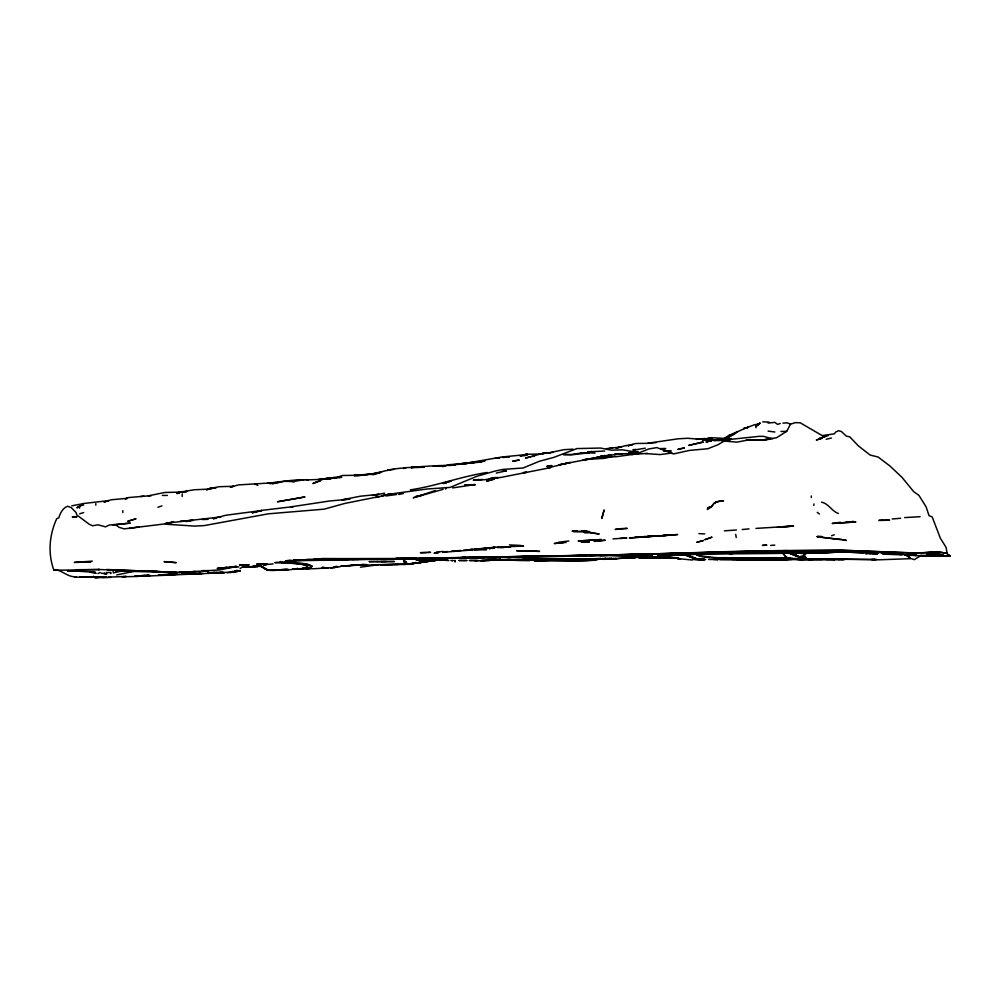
<?xml version="1.0" encoding="UTF-8"?>
<svg xmlns="http://www.w3.org/2000/svg" width="1000" height="1000" viewBox="0 0 1000 1000"><rect width="100%" height="100%" fill="white"/><g stroke="black" fill="none" stroke-linecap="round" stroke-linejoin="round"><path stroke-width="1.5" d="M885.8 552.463L886.975 552.95L865.15 551.512L789.112 551.3L572.725 555.675M454.725 561.075L455.25 561.725M886.975 553.462L882.138 553.55L886.975 554.1L886.975 553.125M525.413 559.325L525.062 558.162M526.975 559.312L526.862 558.413M524.688 558.3L524.625 559.35L524.625 558.475M500.35 560.025L500.35 559.212M440.062 560.062L440.075 560.337M792.375 553.462L799.163 556.775L804.087 556.138L803.637 555.25L805.55 554.225L801.875 552.75M811.263 497.512L811.325 495.988M657.513 556.45L659.9 555.712M440.7 559.412L440.775 560.337L440.475 559.625M680.875 553.362L846.488 551.725L817.038 553.088L709.338 553.737L664.55 555.55L664.425 556.312L662.712 556.337L662.638 555.237L664.15 554.8L676.637 553.5M526.3 559.212L526.712 558.587M784.35 553.263C744.887 553.825 702.675 552.537 664.45 556.287C657.15 555.112 676.25 553.05 676.325 553.475M455.037 561.737L455.138 560.388M440.7 560.337L440.35 559.312M441.037 560.212L440.35 559.7M526.613 558.337L526.512 558.938M440.6 559.938L440.825 559.888M260.575 565.388L260.312 566.413L255.1 565.688L260.312 566.388M813.75 505.45L814.025 503.913M439.363 559.825L440.775 560.337L440.163 559.587M657.638 555.85L657.487 556.6L669.938 555.862M526.775 559.188L526.987 558.587M448.812 560.55L442.725 560.175L445.863 559.913M499.812 559.913L512.15 559.5M246.962 566.613L243.188 567M408.925 563.65L403.787 564.375M408.938 563.763L363.387 565.212M416.388 563L406.65 564.338L406.325 562.15L404.25 562.087L403.288 558.9L406.112 558.763M434.487 559.9L446.775 559.788L435.988 559.625L441.275 558.587L463.013 557.888L608.85 555.363L626.425 555.975L645.913 554.263L650.35 554.837L652.75 556.462L650.638 556.538L650.962 555.775L615.262 558.862L529.438 559.087L487.337 560.237M747.913 440.012L765.65 439.913L751.2 439.888L765.65 439.913L770.875 438.938L765.1 439.538L776.525 437.762L786.7 431.325L790.537 424.15L795.312 422.638L800.225 422.8L822.175 435.588L834.275 433.85L835.75 431.962L838.587 430.712L841.462 431.575L846.363 436.175L849.762 436.825L858.25 445.775L870.075 455.025L878.138 457.038L889.963 466.012L901.925 477.275L913.75 491.7L918.913 495.363L926.112 506.85L929.062 515.737L932.175 516.888L940.325 538.162L946.075 547.375L947.3 554.263L949.163 554.75L950 556.213L944.1 556.013L950 556.213M650.35 554.837L652.712 556.438L650.713 556.575L650.962 555.775L614.788 558.675L615.462 558.575M445.662 489.012L446.262 488.15M707.375 509.513L711.425 506.863L707.638 507.812L711.425 506.962L714.237 503.113L716.925 501.6L723.575 500.85C721.525 499.588 709.225 505.337 717.175 501.7M445.9 560.062L438.625 559.987A15.95 1.113 -2.9 0 1 437.663 559.9L415.975 559.75M641.7 557.525L639.212 557.663L650.075 556.75L641.525 557.5M650.062 556.737L645.3 557.388M714.237 503.113L711.425 506.388L707.375 508.837M453.137 560.55L450.863 560.538M726.8 438.663L729.312 436.438L726.275 438.3M453.137 560.562L452.125 560.675M755.987 427.675L755.975 426.475L760.025 422.938L755.975 425.513L759.95 423.35L755.975 424.875L758.812 424.363M500.1 559.263L500.412 559.938M755.975 426.475L759.013 424.038M804.575 555.05L805.525 554.3L805.013 553.462L801.85 553.188M417.325 559.562L416.587 559.75L424.95 559.938L417.7 559.775M728.975 437.262L737.812 431.575L747.875 427.137M240.087 568.625L242.95 566.538M724.5 438.6L726.237 437.35L723.55 438.762M921.312 555.35L914.275 559.663L911.438 558.638L879.438 559.788L792.35 558.587M726.1 437.337L729.087 435.25L734.688 434.15L729.175 435.288L737.812 431.575L727.05 437.788M83.65 505.012L79.6 506.012L76.888 507.875L79.6 506.087M748 427.188L754.438 424.775L758.775 424.275M656.075 557.25L656.938 556.838M826.1 436.025L819.338 438.512L828.325 435.55M233.612 571.875L236.85 570.425L233.487 572.225L240.25 570.887M417.375 559.438L416.625 559.738M417.25 559.6L423.537 559.938M97.95 573.5L100.175 572.562M113.062 525.013L130.238 523.112L109.225 525.05L105.525 526.85L97.95 524.812L92.613 525.775L89.462 524.4L76.812 515L76.037 512.487L71.175 507.587L67.6 506.238C62.725 507.975 60.275 513.162 58.8 517.775L56.737 518.688C49.35 534.788 47.713 553.013 53.775 569.913L55.85 569.625C63.025 571.2 68.75 577.575 76.15 576.75M237.55 570.913L233.5 572.013L237.25 570.55M337.5 477.362L342.413 475.487L362.688 475.188L353.988 475.525L358.85 475.462L379.4 473.162L353.988 475.525M426.188 561.65L407.262 564.325M356.425 475.5C373.312 475.675 388.75 468.05 405.712 468.013L403.612 468.462L407.062 467.55L424.038 467.2M435.4 490.538L413.188 497.825L443.062 489.338M831.575 535.737L834.275 534.788M233.5 572.013L238.062 570.45M157.9 507.275L161.95 505.887M780.275 423.475L777.575 424.387L774.875 422.362L768.125 423.075M853.188 521.25L850.487 522.137L846.438 521.9L851.35 522.125M396.65 494.513L385.863 495.962M79.6 513.85L83.65 512.55M337.575 477.425L340.163 476.613L318.288 479.625L336.275 477.825M232.975 571.337L230.05 572.25L240.05 571.025M590 458.713L583.975 459.875L599.688 457L558.938 464.85L570.212 462.55L565.862 463.45M236.2 566.512L219.725 569.925L177.237 572.6L121.287 571.112L113.35 572.888L113.138 570.862M632.6 557.525L624.738 557.525M496.3 473.062L506.213 470.812M658.175 556.45L652.588 557.388L640.35 556.538M569.25 462.625L548.05 467.863L550.538 467.488M264.225 565.112L267.4 564.212L263.5 564.75L273.113 563.9M631.888 444.75L628.2 445.775L635.775 443.488L652.113 443.275L647.975 443.212L678.35 438.775L687.588 438.288L711.425 440.062L702.8 439.925M826.175 439.25L831.5 438.038M647.425 453.4L631.663 454.45L639.025 453.512M530.5 456.775L525.425 458.137L542.225 453.5L549.987 452.812L546.45 453.363L563.975 449.675L573.013 449.162M567.1 463.125L569.575 462.463M726.3 559.212L787.638 559.837M423.837 559.938L424.938 559.938M494.062 547.513L489.438 548.688L494.387 547.438L484.637 548.55L494.4 547.7M151.3 495.675L148.3 495.85L164.65 492.488L182.425 492.025L186.925 491.525L178.5 492.388L194.25 489.762L206.663 489.225L219.075 486.712L233.5 486.287L230.312 487.175L238.412 484.913L275.55 482.638M527.587 454.45L501.825 457.013L464.338 463.525M638.025 451.488L629.138 453.6L616.912 453.988L622.537 453.738L600.363 456.312L604.9 455.5M626.375 445.475L616.038 448.137L621.663 446.85L606.438 448.713M550.3 467.675L500.95 477.413L489.25 478.762L494.062 477.612L498.2 477.6L484.825 479.7L473.45 480.138L478.775 479.425M671.95 453.038L660.113 454.575L645.487 453.562M375.788 473.55L381.6 472.125L375.55 473.6M626.275 445.675L633.125 444.4M605.312 558.438L603.775 559.338L614.188 558.75L604.062 558.7L603.787 559.375L605.513 558.45M236.3 566.413L233.8 567.013L236.663 566.425M445.125 465.938L442.5 466.55L449.862 464.625L469.487 463.088L465.513 463.488M635.825 449.575L633.1 450.2L645.288 448.175M608.825 448.55L612.575 447.7L611.525 447.7M410.425 489.875C436.425 485.913 461.213 476.463 487.1 472.475M116.737 574.938L134.438 571.225L142.625 570.8M398.725 494.487L403.5 493.45M138.887 526.938L129.175 528.45M166.637 523.05L193.1 520.312L180.2 521.2M71.812 505.825L84.25 503.425L108.537 500.637M215.888 518.038L213.25 518.55L226.025 515.212L261.95 510.5L252.225 512.825L261.85 510.363L292.9 506.662M384.588 493.188L372.562 495.425L378.7 494.375L360.412 496.2L341.912 499.85L350.037 499.087L329.387 501.025L291.025 506.85L293.175 506.675M233.438 571.8L237.288 571.062M281.438 482L272.288 483.725C283.9 480.775 296.262 479.475 308.15 479.925L306.45 479.938L322.038 479.338L329.862 477.837L321.675 479.475L341.75 477.262L339.012 477.537M168.863 522.962L173.6 522.062L165.287 523.337M596.337 457.463L616.512 456.675L634.925 454.1M253.212 566.35L262.025 564.688L253.162 566.375M413.062 563.075L415.763 562.562L413.062 563.025M531.8 456.538L534.4 456.05M724.625 438.925L711.975 440.075L706 442.163L711.587 440.575L706.737 441.375L710.888 441.025M215.763 518.062L213.238 518.513L216.3 518.35M502.55 457.388L509.375 456.825M728.337 438.65L719.075 440.325L727.55 438.888M634.7 557.575L633.638 557.55L634.7 557.587M340.087 566.75L330.85 567.95M269.95 483.587L272.213 483.212L269.725 483.575M522.05 455.6L519.963 455.95L526.862 455.3L523.088 455.412M375.475 497.413L379.312 496.788M581.112 453L571.25 454.613L563.337 454.55L572.8 454.675L589.113 452.8L581.112 453L589.113 452.8M746.062 440.275L750.575 439.538L736.85 442.15L725.888 441.188L729.812 441.275M291.688 560.487L285.663 560.975L322.238 558.65L416.15 558.475L633.913 554.513L750.475 550.938L842.812 550.312L916.637 553.15L936.462 551.688L946.988 553.212L936.862 551.812L919.663 553.112L840.263 550.188L782.975 550.638M379.312 564.612L360.412 567.175M452.625 487.925L475.05 484.55L464.9 485.188L475.112 484.875L464.787 485.075M275.725 482.612L267.488 483.312L283.538 481.312L291.112 481.488M438.713 552.525L434.075 553.25L437.55 553.05M235.463 566.4L229.613 567.163M704.675 438.462L696.375 439.438M249.725 567.087L260.963 565.413M437 559.862L446.875 559.788L443.025 560.025M667.925 557.463L672.337 557.487M449.212 465.55L455.712 464.85M214.963 487.837L209.2 488.663L215.975 487.938M409.975 563.812L440.737 559.412M409.087 564.1L440.962 559.55M458.625 464.438L463 463.825M188.2 520.662L221.163 516.888M409.312 564L442.562 559.45M736.45 529.975L724.4 530.862M441.975 559.487L418.488 562.712M202.075 519.538L203.738 519.312M101.188 577.4L95.45 578.175L93.287 576.225M233.475 571.625L237.55 571.087M589.925 556.087C604.637 554.412 619.525 556.587 634.163 555.05M298.312 480.613L303.738 479.9L294.738 480.75L296.95 480.8M292.038 569.175L298.238 568.688L297.038 568.438M630.237 557.487L628.038 557.5L630.4 557.475M476.887 462.475L485.05 460.763L479.837 462.35L481.138 461.938L449.012 465.2L451.3 465.238C437.8 465.6 424.45 466.138 411.05 467.525L423.963 467.275M558.5 542.263L568.812 540.962M108.888 500.712L103.9 502.075L111.075 499.787L127.312 498.325L125.1 499L128.4 497.587L143.95 496.213M443.113 483.5L446.075 483.137M647 556.3L637.837 557.288M868.075 553.488L865.337 553.575L877.712 553.488L870.375 552.587L873.425 552.062L882.887 552.225L857.638 551.775L880.225 551.862M176.7 493.575L179.5 493.237M242.95 564.637L239.475 565.062L249.175 564.875L242.95 564.725L245.413 565.013M591.975 458.575L586.538 459.125M280.312 561.6L280.825 561.55M140.525 496.5L149.8 495.788M285.538 561.25L286.9 561.125L285.55 561.25M335.012 567.487L312.8 568.8M499.462 546.95L470.213 549.538L472.2 549.487M226.875 567.463L217.2 568.513L226.762 567.5M475.163 557.675L479.212 557.225M553.288 452.312L542.225 453.5L549.987 452.812M610.988 455.012L607.962 455.25M208.7 573.162L233.25 572.05M563.438 542.575L554.212 543.525L566.087 542.413M526.462 472.3L523.387 472.612L526.512 472.312M313.975 559.312L322.2 558.638L377 558.95M949.613 556.138L936.075 555.837L949.613 556.138L948.188 555.737M353.913 565.413L366.637 564.55M876.963 559.487L792.475 558.612M622.537 453.738L614.075 454.487L620.55 453.938M904.675 517.6L920.088 516.688M293.175 560.675L291.575 560.8L408.338 558.725L424.1 559.825L410.225 558.725M499.963 457.725L495.387 458.162L499.5 457.812M503.013 457.438L509.113 456.85M292.65 560.725L285.3 561.3L296.075 560.525M247.537 566.912L255.125 566.5L243.713 567.075L257.938 566.512M194.55 571.538L190.487 571.912L195.413 571.487M482.4 548.55L495.4 547.337M445.387 465.838L433.312 466.275L445.175 465.737M82.163 562.038L90.838 561.975L74.275 562.425L92.312 561.125M671.862 535.05L677.613 534.525L629.388 537.938L671.862 535.05L662.9 535.55L666.637 535.337M742.188 529.525L749.038 528.9M870.825 553.488L869.65 553.562L877.712 553.488L870.387 552.575L873.438 551.7L883.025 552.15L877.638 551.9M167.35 495.425L162.3 495.438M583.125 459.7L604.975 458.3L612.112 456.425L604.938 456.413M294.113 560.175L309.938 559.5M443.3 551.9L447.262 551.55M463.612 550.25L472.85 549.475M467.413 463.212L474.062 462.825L458.013 463.938L480.513 461.5L465.75 463.525M312.013 568.475L305.763 568.837L309.475 568.125L312.137 566.2C302.825 561.587 291.163 563.175 280.963 562.463M575.3 556.138L445.087 558.387L436.225 559.412L436.275 560.25M363.988 564.487L342.425 566.075M387.7 469.9L394.075 469.363M185.787 521.475L190.138 521.112M243.512 566.95L245.875 566.75M592.025 451.5L587.625 451.863L604.712 451.025M426.562 552.537L420.387 552.712L430.613 552.337L427.912 552.425M451.362 551.213L460.838 550.475M543.013 453.975L525.363 454.312L527.888 454.513M436.45 552.013L443.05 551.475M435.8 560.037L439.025 559.788L434 559.925M777.475 527.337L793.462 526.075L755.975 528.4M892.2 518.962L900.675 518.288M782.975 423.137L787.025 422.825L790.537 424.15M770.662 545.425L774.788 545.1M311.512 568.488L305.587 568.888L312.188 566.337L308.35 564.487L281.05 562.425M607.612 555.45L599.925 555.7M473.45 480.138L482.525 479.475M326.838 559.575L413.562 558.65M645.738 536.487L635.138 537.263L653.6 536.175L647.25 536.375M793.462 526.075L780.3 526.888M341.4 566.138L347.35 565.688M334.25 566.75L337.15 566.538M826.175 551.325L761.838 552.35M308.2 568.45L293.012 569.35M350.863 565.438L363.738 564.55M334.35 566.75L337.463 566.525M411.05 467.525L413.125 467.375M238.9 566.912L218.1 568.125L236.675 566.825L229.562 567.238M438.625 466.25L443.8 465.9L442.625 465.975M299.738 560.35L300.487 560.3L298.475 560.425M310.238 559.963L316.312 559.738L293.575 560.325L329.438 559.55M365.462 564.625L341.037 566.125M176.3 572.612L159.75 571.85L175.212 572.575L192.375 571.775M270.038 570.15L286.825 569.487M655.987 557.2L640.387 556.475M502.163 471.3L506.225 471.062M314.075 559.837L315.738 559.738M442.987 552.3L482.775 549.1M227.025 572.7L231.412 572.45M292.525 569.362C330.662 567.013 284.325 560.575 275.012 562.65M669.975 555.85L657.237 556.462M703.225 439.888L706.25 439.725L703.3 439.75M294.95 560.588L312.113 559.85L311.087 559.9M176.137 574.513L158.975 575.2M435.962 559.875L438.963 559.712M143.713 575.837L150.225 575.475L135.15 575.988M778.012 550.65L601.613 555.15M141.375 575.875L148.45 575.487M108.038 577.163L125.975 576.462M221.9 572.537L217.488 572.737L223.188 572.5L208.388 573.263L223.312 572.487M587.312 555.775L577.762 556M622.2 558.25L635.6 557.688L623.225 558.188M645.375 557.263L648.075 557.112M633.125 449.613L635.638 449.475M102.137 577.788L110.95 577.337M341.012 566.15L349.762 565.737M216.9 572.487L207.938 572.95L216.725 572.712L208.575 572.962M287.812 569.487L271.05 570.037M619.975 538.375L626.862 538.025L612.987 538.862M287.175 560.65L289.762 560.525M487.362 560.112L495.863 559.688L486.962 559.7M261.512 566.287L260.125 566.275L261.45 566.287M446.788 559.862L436.2 560.05L442.762 560.262M143.312 576.237L224.45 572.663L208.538 573.212M220.625 572.5L208.9 573.025M487.113 560.15L495.838 559.675M208.888 572.85L214.938 572.562L209.15 572.825M521.388 559.462L559.837 558.95M838.325 522.475L840.863 522.362M158.825 574.913L164.85 574.637L158.75 574.913M123.138 576.613L126.1 576.475M134.987 576.075L148.312 575.462M145.025 575.525L135.887 575.938L145.2 575.525M159.025 575.087L172.15 574.525M195.212 573.488L183.062 574.038M208.337 573.188L216.962 572.8M286.913 560.662L290.7 560.487M172.975 574.487L158.625 575.062L169.375 574.5M165.963 574.788L171.938 574.525M183.888 574.012L196.325 573.475M158.625 574.9L172.55 574.475M182.575 573.888L192.987 573.488M208.238 572.875L217.887 572.475M145.8 575.612L148.737 575.487M159.012 575.062L167.825 574.688M644.688 557.562L661.587 557.575L659.2 557.513M179.062 572.413L187.537 572.087M182.275 574L189.462 573.7L181.737 574.012M182.262 574.113L201.588 573.488M199.025 573.638L203.038 573.475M828.662 551.475L846.488 551.725L791.225 553.225M650.913 442.85L656.075 442.65M662.425 448.725L665.75 448.6L660.575 448.562M386.312 559.012L589.925 555.312M584.513 555.95L577.45 556.013M728.975 551.975L697.562 552.913M158.425 574.938L169.088 574.525M182.9 574.212L201.012 573.5M208.812 573.212L216.038 572.938M874.525 553.5L877.487 553.387L872.15 553.488M510.288 546.562L523.525 546.075L520.237 546.138M378.85 559.138L376.062 559.175M200.963 573.525L183.125 574.15L201.05 573.488M705.925 438.738L703.037 438.837L712.113 438.312L707.688 438.512L711.338 437.688L731.275 438.825M419.575 558.425L425.975 558.212M692.525 553.075L620.85 554.812M480.2 560.7L489.837 560.438M520.025 559.525L488.188 560.225M647.712 556.475L640.325 556.712L647.35 556.512M183.088 574.15L199.675 573.513M203.562 519.5L208.05 519.362M400.5 558.85L407.725 558.737M616.6 558.55L604.812 558.775M288.6 569.6L268.788 570.35L262.15 566.712M288.463 569.637C279.762 568.525 269.15 573.837 262.062 566.675M351.875 559.35L380.238 559.15M434.475 559.95L445.538 559.75M687.075 553.325L698.112 553.013L680.487 553.462M476.975 560.513L469.263 560.5M294.462 568.913L298.225 568.75L297.2 568.513M305.95 568.688L302.075 568.538M288.85 569.712L291.55 569.637M704.312 559.538L693.288 559.362L705.625 559.525M780.975 431.475L786.7 431.325M54.112 570.288L99.588 569.525L75.662 569.725M499.312 559.5L487.163 559.65M632.275 557.537L625.2 557.537M612.863 558.538L614.25 558.5M372.9 559.25L396.538 558.975M414.9 558.825L415.825 558.8M500.538 559.487L487.875 559.688M474.9 560.825L484.588 560.612M826.175 552.575L822.125 552.562L822.125 551.425M518.625 560.375L583.2 558.962L536.737 560.5M882.938 552.163L880.188 552.238L882.887 552.125M89.262 577.15L74.763 577.2M345.538 559.412L348.363 559.375L315.613 559.637M507.788 556.888L459.175 557.863M663.45 451.112L671.188 450.938L666.325 451.025M633.125 452.575L628.862 452.675L634.862 452.975M709.062 552.25L714.737 552.125M414.613 558.825L415.637 558.812M680.612 553.362L756.312 552.388M275.15 562.65L297.137 563.562L304.725 564.75L307.638 566.362L306.05 567.9L302.25 568.575M445.1 560.05L433.862 560.1L438.212 560.075M434.963 560.513L427.912 560.65M478.312 560.487L469.85 560.5M138.075 576.462L121.775 576.775M490.812 559.6L496.925 559.575M496.225 559.725L510.688 559.513M466.6 560.513L459.275 560.513M716.825 559.513L718.125 559.487L708.637 559.5M315.45 559.65L352.812 559.362M372.438 559.212L373.812 559.2L352.1 559.35M384.188 559.038L382.55 559.062M445.35 558.088L386.562 559.125M466.9 560.513L458.812 560.487M701.137 559.513L704.675 559.538M700.212 559.538L701.975 559.5L699.575 559.525M520.487 556.65L552.288 556.112M445.95 559.725L440.575 559.738M377.7 561.487L369.062 561.638L394.5 561.512L377.212 561.55M826.175 559.5L834.513 559.55L808.35 559.5M318.288 559.725L320.575 559.7L319.862 559.7M439.95 557.888L604.075 555M486.938 559.837L494.725 559.725L487.463 559.65M921.725 555.8L940.337 555.9L922.038 555.625M398.263 564.525L381.825 564.775L405.863 564.45M117.275 571.087L142.262 570.7M731.675 552.05L747.875 551.838M340.163 559.475L342.925 559.438M436.275 560.075L442.775 559.987M640.562 557.513L641.912 557.487M904.8 555.025L916.075 555.325L904.8 555.025L907.188 555.05M927.6 555.65L940.337 555.9M936.075 555.837L943.962 555.913M334.025 559.513L331.538 559.538M353.125 559.362L355.1 559.338M698.388 559.55L703.475 559.5L696.137 559.125L685.175 555.062M699.325 559.55L687.087 555.125L697.087 559.163L705.013 559.5M115.812 571.125L136.6 570.95L117.212 571.1M548.4 558.962L562.125 558.913M774.875 559.788L777.575 559.775M840.088 559.5L761.35 559.675M388.025 564.862L380.688 564.938L383.525 564.925M357.713 559.362L358.338 559.362L356.562 559.35M583.663 558.837L600.725 558.65C580.962 563.162 555.775 559.188 534.438 560.825L587.025 560.6L594.913 560.275L601.05 558.513L534.4 560.812L590.375 558.7M424.862 559.963L418.15 559.75M380.887 561.55L386.362 561.512M769.388 559.625L791.388 559.513M257.8 566.538L254.025 566.562L254.938 566.562M549.25 559.025L583 558.85M834.237 559.562L833.55 559.562L844.963 559.525M838.662 559.513L844.062 559.525M928.787 555.837L936.888 555.862M336.062 559.487L338.113 559.475M434 560.087L446.388 559.975M822.125 559.487L803.95 559.475M771.05 559.812L765.425 559.775M79.625 577.175L106.225 577.263M777.387 550.612L787.95 550.6M877.475 553.513L873.438 553.413M676.975 557.875L655.512 557.688L666.737 557.413L664.475 555.55M738.475 559.637L741.125 559.625M804.788 559.475L812.812 559.513M254.9 565.962L257.787 565.95L254.988 565.938M520.775 545.438L509.412 544.913M462.337 557.375L465.4 557.375M509.812 557.475L506.912 557.475M443.2 559.975L446.075 559.963M663.812 557.463L666.562 557.463M462.15 557.388L465.112 557.388M598.913 558.763L612.013 558.475L603.587 558.65M614.8 558.675L616.15 558.675M713.713 559.513L718.125 559.513M403.663 559.425L406.287 558.763L405.538 559.513L403.387 558.962M801.688 553.438L842.875 551.987L800.163 553.387M636.962 557.513L661.575 557.562L657.087 557.487M676.213 557.875L658.988 557.712M841.025 559.5L842.8 559.513M735.837 559.525L762.725 559.675L719.525 559.513L785.113 559.8L758.65 559.55M327.262 559.538L328.775 559.55M474.375 549.487L486.6 549.575L474.188 549.487M927.337 555.638L945.588 556.125L929.425 555.825L935.95 555.85M656.663 557.638L638.4 557.5M785.088 559.8L781.75 559.775L783.625 559.788M413.025 559L415.688 559.025M439.65 559.825L434.237 559.775L436.775 559.85M254.988 566.287L258.113 566.325L255.087 566.287M742.85 553.275L745.962 553.3M919.938 555.5L926.45 555.575M871.375 559.5L875.25 559.538M872.575 559.5L875.2 559.525M641.475 557.513L666.737 557.425L664.375 555.288M421.075 559.862L424.738 559.95M497.113 547.475L503.95 547.562M750.575 551.712L837.262 551.125L886.975 552.663M675.425 558.2L669.538 557.575L667.188 555.375L667.412 556.413L669.825 557.688L675.7 558.225M426.987 560.037L433.462 560.138M80.262 570.988L71.825 570.788L95.425 572.337L89.8 572.175L96.15 573.337M424.412 559.95L404.975 558.312L421.438 559.85M762.337 559.7L768.475 559.812M734.712 559.462L726.862 559.062M762.725 421.838L768.863 422.05M943.637 555.913L940.938 555.812L949.087 556.075L934.85 555.65L947.113 556.125L937.938 555.95M726.7 558.625L729.925 558.7M726.8 558.625L731.3 558.725M935.413 555.925L928.787 555.65M167.763 572.013L108.012 569.538L110.65 570.45L106.6 569.412M927.938 554.075L933.062 554.225L927.5 554.062M254.85 565.737L257.762 565.825M864.312 552.85L849.163 552.2L857.913 551.763L856.862 551.512L842.85 551.938L863.462 552.837M941.988 556.025L949.788 556.213M907.225 555.087L919.312 555.712M529.487 560.688L504.087 560.025L583.188 558.975L504.087 560.025L515.25 560.288M901.787 554.888L885.6 554.175M936.475 554.4L927.1 553.962M602.163 558.562L604.987 558.663M80.55 571.087L67.562 571.038L81.075 570.938M473.137 557.888L474.375 557.925M903.25 554.412L886.975 553.7L904.1 554.538M940.812 554.712L926.912 554.075M667.812 557.5L671.05 557.688M941.762 554.688L931.787 554.263L943.425 554.725M692.525 560.062L677.65 558.562M937.962 554.475L940.938 554.6L926.338 553.925M98.238 569.5L152.9 571.312M695.013 559.487L698.612 559.688M715.238 440.45L705.537 439.913L719.388 440.575M698.913 533.6L704.65 533.913M587.487 452.713L595 453.125M721.663 440.487L713.725 440.025L716.988 440.375M909.887 555.037L916.637 555.45M156.012 571.5L177.237 572.6L146.662 570.925L157.188 571.625M712.387 440.275L716.025 440.513M101.275 573.175L106.6 573.987L106.587 572.5L110.65 572.525L110.712 573.413M841.413 539.3L834 538.775L846.438 540.438L842.663 539.587M589.7 531.65L581.487 530.638M481.912 557.212L484.613 557.438M105.938 573.475L103.9 573.288L106.6 573.987M623.675 555.662L649.237 554.712M722.837 440.575L730.275 441.325L726.6 440.925M768.125 431.112L774.875 432.013M588.125 532.562L584.212 532.013L599.2 533.987L589.925 532.425M722.188 440.988L724.975 441.4M882.887 553.65L883.9 553.812M291.55 481.6L294.25 482.038M677.675 558.675L680.375 559.15L677.675 558.45M907.188 554.913L909.887 555.763L908.088 554.5M772.75 438.762L763.3 436.337L759.062 436.35L726.438 439.787L717.862 444.775L707.85 448.738L689.412 450.412L673.562 453.938L656.838 447.6L648.787 448.963L639.35 452.725L622.612 449.825L611.375 450.15L600.5 448.05L576.975 448.562L553.975 457.337L539.3 461.3L523.088 467.987L502.837 469.425L495 471.075L476.938 476.275L450.037 487.425L427.113 489L394.6 493.462L344.875 503.425L324.137 509.162L268.45 513.812L204.175 525.6L194.5 526.087L163.512 524.062L124.062 528.875L119.138 527.35L115.512 524.65M696.137 559.125L684.438 554.7M584.513 530.562L587.212 531.462M728.975 553.55L731.675 554.538M440.763 560.262L440.625 559.587M789.987 553.538L799.175 557.125L805.75 557.325C806.425 562.312 793.337 558.825 789.737 557.712L786.838 557.663L783.025 553.45M259 565.125L267.188 569.938M789.463 553.25L799.175 557.125L805.5 556.912L806.225 559.188L793.088 559.113L787.975 557.9L785.738 556.912L783.05 553.575M259.975 565.562L267.288 570.013M821.488 502.15C828.7 503.6 831.575 511.062 838.325 513.475M255.1 484.1L257.8 485.363M402.562 558.312L405.15 559.6M792.513 553.475L799.175 556.75L804.075 556.163L803.65 555.237M401.5 558.225L403.638 559.475L405.825 559.487L405.412 558.488M909.887 557.562L905.387 554.538L909.887 558.125M500.288 559.875L500.037 559.263M817.25 512.375L819.425 513.987M639.362 557.575L650.337 557.125L639.188 557.325M454.9 560.712L454.738 560.475M403.562 559.225L404.263 562.137L406.325 562.212L406.65 564.325M440.175 559.65L440.387 560.337M735.725 534.412L736.237 537.525M711.425 506.225L711.425 506.962M182.2 493.913L182.2 496.463M122.8 510.65L122.8 512.525M110.65 572.725L110.65 573.575M95.8 503.638L95.8 505.188M79.6 506.012L79.6 508.188M524.775 558.55L524.688 559.338L524.775 558.55M603.013 513.987L601.788 518.462L604.138 509.95L603.013 513.987M421.625 495.325L415.763 496.613L421.625 495.325M315.85 482.325L312.887 483.575L320.812 480.487L315.85 482.325M701.637 541.038L696.7 542.325L703.425 540.475L701.637 541.038M711.8 537.212L705.013 539.612L711.8 537.212M821.838 438.312L816.438 439.963L821.838 438.312M493.988 479.15L486.85 481.112L493.988 479.15M135.787 518.862L127.987 521.175L135.787 518.862M701.137 442.425L688.713 445.4L703.413 442.088L701.137 442.425M450.863 481.025L443.963 483.062L450.863 481.163M330.513 478.5L328 479.212L333.888 477.575L330.513 478.5M213.25 487.887L206.412 489.775L213.25 487.925M519.038 460.1L512.938 461.125L519.038 460.1M680.375 448.762L677.85 449.412L684.425 447.938L680.375 448.762M386.463 494.712L381.825 495.838L391.463 493.638L386.463 494.712M747.987 427.512L743.825 428.4L747.987 427.512M298.05 498.225L277.425 501.763L305 496.912L298.05 498.225M550.763 465.65L546.538 466.45L551.975 465.6L550.763 465.65M605.062 540.237L594.4 541.362L605.062 540.237M621.3 528.638L615.138 529.45L627.175 528.387L621.3 528.638M74.188 516.625L72.25 516.875L76.888 516.85L74.188 516.625M290.075 560.887L288.337 561.013L290.075 560.887M601.35 539.55L578.35 540.975L601.35 539.55M845.188 522.513L832.163 523.438L855.888 521.975L845.188 522.513M265.225 563.787L256.825 564.188L265.225 563.787M765.65 545.2L762.387 545.388L766.862 545.188L765.65 545.2M510.462 546.888L500.575 547.362L510.462 546.888M587.3 532.438L584.5 532.587L587.3 532.438M728.938 557.788C718.288 557.263 706.525 559.1 696.525 554.963C727.25 561.237 758.863 556.237 789.663 558.175L728.938 557.788M308.15 560L306.075 560.075L308.15 560M875.125 553.562L873.438 553.625L875.125 553.562M491.413 560.25L481.662 560.562L491.413 560.25M445.35 559.487L438.85 559.525L445.312 559.5M707.062 439.975L702.837 440.1L715.2 439.963L707.062 439.975M324.95 559.65L322.463 559.675L324.95 559.65M587.212 541.862L581.038 541.987L589.375 541.9L587.212 541.862M101.088 577.188L88.787 577.05L106.412 577.15L101.088 577.188M882.038 520.325L878.9 520.375L889.638 520.212L882.038 520.325M539.5 551.375L516.712 550.688L539.5 551.375M801.7 559.812L800.525 559.825L801.7 559.812M370.288 474.288L369.562 474.3L374.062 474.487L370.288 474.288M584.25 531.575L573.475 531.512L584.25 531.575M916.637 555.25L913.863 555.262L916.637 555.312M416.15 558.475L395.938 558.413L416.15 558.475M208.65 570.7L202.45 570.662L208.65 570.7M575.062 531.163L572.038 531.163L577.325 531.2L575.062 531.163M765.288 559.675L764.45 559.675L766.05 559.7L765.288 559.675M796.95 553.438L796.012 553.438L796.95 553.438M822.163 536.638L817.425 536.475L822.163 536.638M168.275 561.888L164.013 561.638L176.238 562.663L168.275 561.888M886.975 554.087L884.538 553.875L886.975 554.1M324.288 567.6L322.113 567.388L328.225 568.125L324.288 567.6M833.838 538.737L817.275 536.75L833.838 538.737M680.375 559.012L677.675 558.088L680.375 559.012"/></g></svg>
